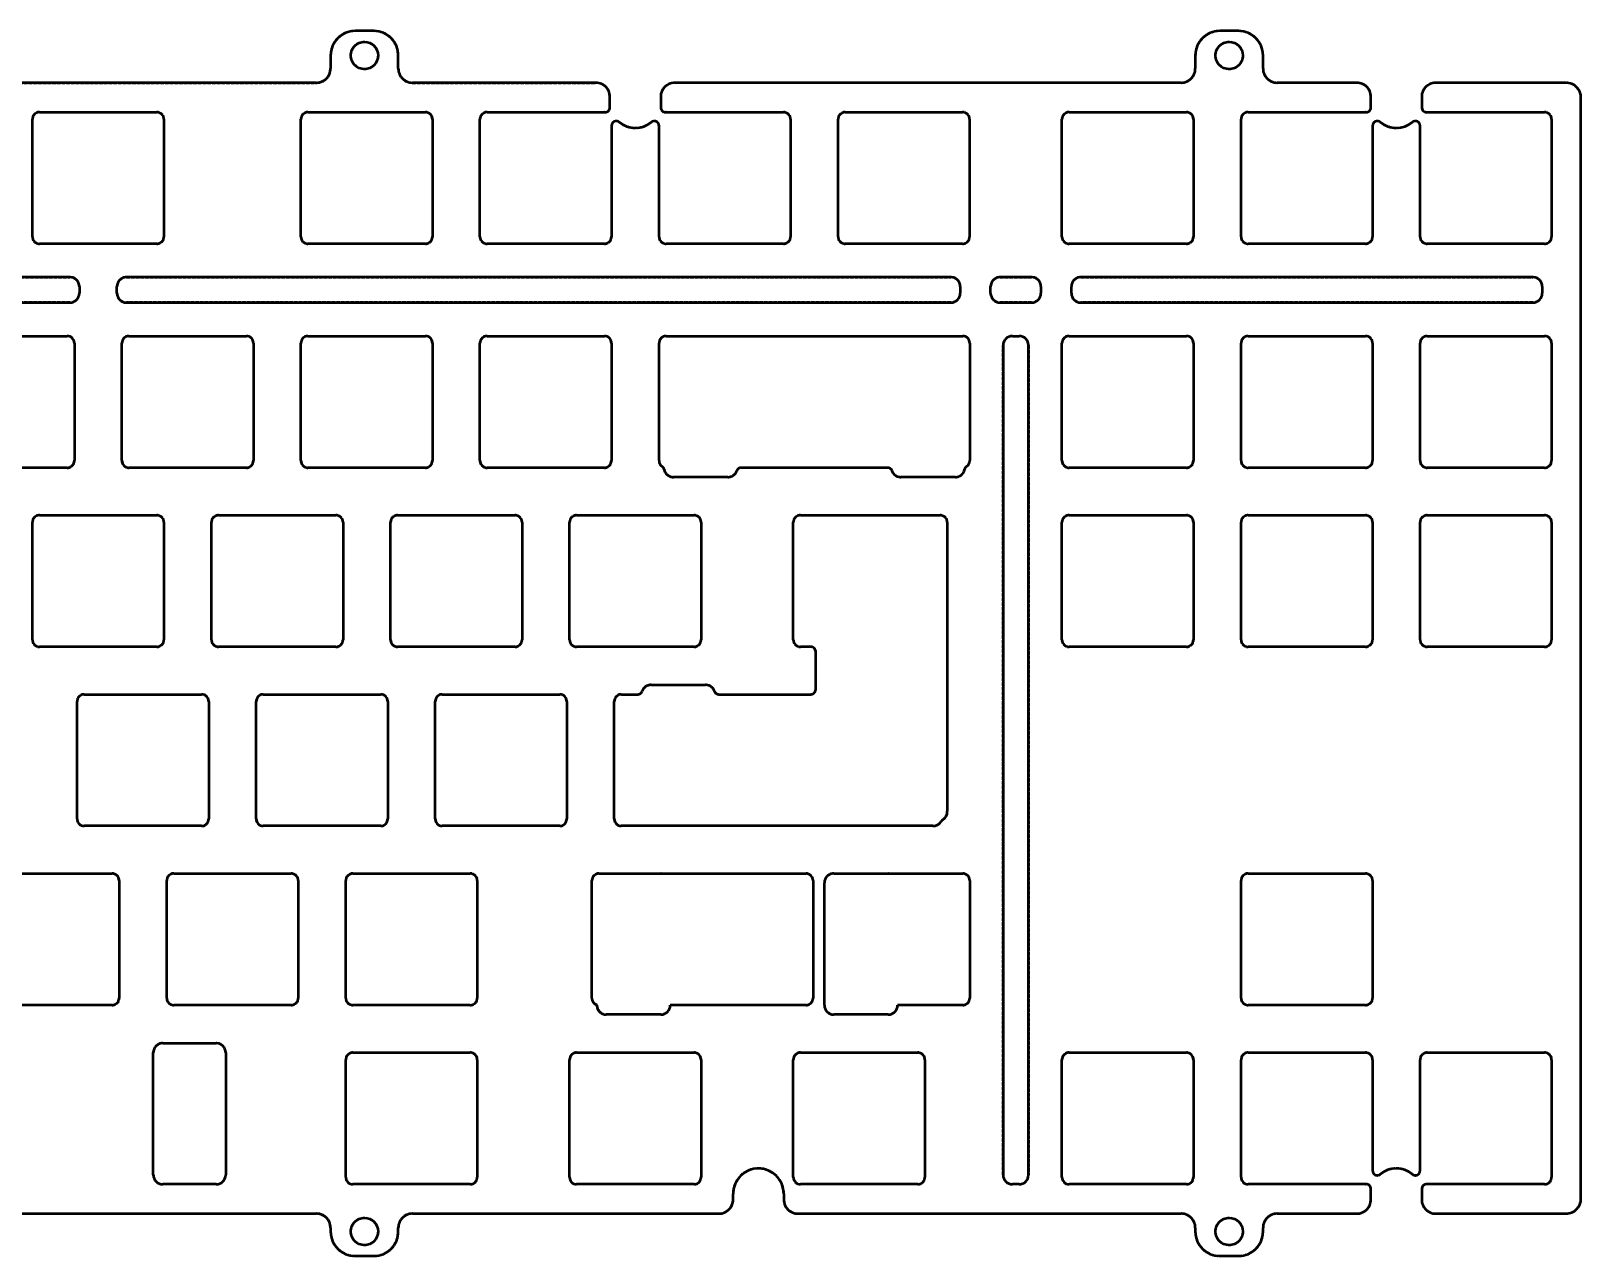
# Model space of a CAD drawing. Header units: millimetres. Extents: x -25 to 356, y -34 to 274.
# Drawn here: x 158.8 to 323.8, y 143.6 to 273.8 of the extents above; entities that cross this region are included whole.
import ezdxf

# ---------------------------------------------------------------- set-up
doc = ezdxf.new("R2010")
doc.units = ezdxf.units.MM
doc.linetypes.add('Continuous2', pattern=[0])
doc.linetypes.add('DASHED', pattern=[0.5, 0.375, -0.125])
doc.layers.add('Unnamed Level 1000', color=1, linetype='Continuous')

msp = doc.modelspace()

# ---------------------------------------------------------------- linework, layer by layer
at = {"layer": 'Unnamed Level 1000', "color": 1, "linetype": 'Continuous2', "lineweight": 50, "true_color": 0xff0000}
for p, q in [((195.32, 273.84), (193.32, 273.84)), ((287.32, 273.84), (285.32, 273.84)), ((190.72, 271.24), (190.72, 269.84)), ((197.92, 269.84), (197.92, 271.24)), ((282.72, 271.24), (282.72, 269.84)), ((289.92, 269.84), (289.92, 271.24)), ((189.22, 268.34), (141.61, 268.34)), ((218.94, 268.34), (199.42, 268.34)), ((281.22, 268.34), (227.34, 268.34)), ((299.9, 268.34), (291.42, 268.34)), ((322.15, 268.34), (308.3, 268.34)), ((220.44, 265.71), (220.44, 266.84)), ((225.84, 266.84), (225.84, 265.71)), ((301.4, 265.71), (301.4, 266.84)), ((306.8, 266.84), (306.8, 265.71)), ((323.75, 149.68), (323.75, 266.74)), ((158.99, 251.96), (158.99, 264.46)), ((159.74, 265.21), (172.24, 265.21)), ((172.99, 264.46), (172.99, 251.96)), ((187.56, 251.96), (187.56, 264.46)), ((188.31, 265.21), (200.81, 265.21)), ((201.56, 264.46), (201.56, 251.96)), ((206.61, 251.96), (206.61, 264.46)), ((207.36, 265.21), (219.86, 265.21)), ((226.41, 265.21), (238.91, 265.21)), ((239.66, 264.46), (239.66, 251.96)), ((244.71, 251.96), (244.71, 264.46)), ((245.46, 265.21), (257.96, 265.21)), ((258.71, 264.46), (258.71, 251.96)), ((268.53, 251.96), (268.53, 264.46)), ((269.28, 265.21), (281.78, 265.21)), ((282.53, 264.46), (282.53, 251.96)), ((287.58, 251.96), (287.58, 264.46)), ((288.33, 265.21), (300.83, 265.21)), ((307.3, 265.21), (319.88, 265.21)), ((320.63, 264.46), (320.63, 251.96)), ((220.61, 263.76), (220.61, 251.96)), ((225.66, 251.96), (225.66, 263.76)), ((301.58, 263.76), (301.58, 251.96)), ((306.63, 251.96), (306.63, 263.76)), ((172.24, 251.21), (159.74, 251.21)), ((200.81, 251.21), (188.31, 251.21)), ((219.86, 251.21), (207.36, 251.21)), ((238.91, 251.21), (226.41, 251.21)), ((257.96, 251.21), (245.46, 251.21)), ((281.78, 251.21), (269.28, 251.21)), ((300.83, 251.21), (288.33, 251.21)), ((319.88, 251.21), (307.38, 251.21)), ((162.99, 247.66), (83.26, 247.66)), ((256.71, 247.66), (168.99, 247.66)), ((265.3, 247.66), (261.94, 247.66)), ((318.63, 247.66), (270.53, 247.66)), ((163.99, 246.66), (163.99, 245.96)), ((167.99, 245.96), (167.99, 246.66)), ((257.71, 246.66), (257.71, 245.96)), ((260.94, 245.96), (260.94, 246.66)), ((266.3, 246.66), (266.3, 245.96)), ((269.53, 245.96), (269.53, 246.66)), ((319.63, 246.66), (319.63, 245.96)), ((83.26, 244.96), (162.99, 244.96)), ((168.99, 244.96), (256.71, 244.96)), ((261.94, 244.96), (265.3, 244.96)), ((270.53, 244.96), (318.63, 244.96)), ((150.21, 241.4), (162.71, 241.4)), ((169.26, 241.4), (181.76, 241.4)), ((188.31, 241.4), (200.81, 241.4)), ((207.36, 241.4), (219.86, 241.4)), ((226.41, 241.4), (257.97, 241.4)), ((263.27, 241.4), (263.97, 241.4)), ((269.28, 241.4), (281.78, 241.4)), ((288.33, 241.4), (300.83, 241.4)), ((307.38, 241.4), (319.88, 241.4)), ((163.46, 240.65), (163.46, 228.15)), ((168.51, 228.15), (168.51, 240.65)), ((182.51, 240.65), (182.51, 228.15)), ((187.56, 228.15), (187.56, 240.65)), ((201.56, 240.65), (201.56, 228.15)), ((206.61, 228.15), (206.61, 240.65)), ((220.61, 240.65), (220.61, 228.15)), ((225.66, 228.15), (225.66, 240.65)), ((258.72, 240.65), (258.72, 228.15)), ((262.27, 240.4), (262.27, 152.2)), ((264.97, 152.2), (264.97, 240.4)), ((268.53, 228.15), (268.53, 240.65)), ((282.53, 240.65), (282.53, 228.15)), ((287.58, 228.15), (287.58, 240.65)), ((301.58, 240.65), (301.58, 228.15)), ((306.63, 228.15), (306.63, 240.65)), ((320.63, 240.65), (320.63, 228.15)), ((162.71, 227.4), (150.21, 227.4)), ((181.76, 227.4), (169.26, 227.4)), ((200.81, 227.4), (188.31, 227.4)), ((219.86, 227.4), (207.36, 227.4)), ((232.99, 226.4), (227.19, 226.4)), ((249.98, 227.4), (234.4, 227.4)), ((257.19, 226.4), (251.39, 226.4)), ((281.78, 227.4), (269.28, 227.4)), ((300.83, 227.4), (288.33, 227.4)), ((319.88, 227.4), (307.38, 227.4)), ((158.99, 209.1), (158.99, 221.6)), ((159.74, 222.35), (172.24, 222.35)), ((172.99, 221.6), (172.99, 209.1)), ((178.04, 209.1), (178.04, 221.6)), ((178.79, 222.35), (191.29, 222.35)), ((192.04, 221.6), (192.04, 209.1)), ((197.09, 209.1), (197.09, 221.6)), ((197.84, 222.35), (210.34, 222.35)), ((211.09, 221.6), (211.09, 209.1)), ((216.14, 209.1), (216.14, 221.6)), ((216.89, 222.35), (229.39, 222.35)), ((230.14, 221.6), (230.14, 209.1)), ((239.95, 209.1), (239.95, 221.6)), ((240.7, 222.35), (253.2, 222.35)), ((253.21, 222.35), (255.58, 222.35)), ((256.33, 221.6), (256.33, 212.83)), ((268.53, 209.1), (268.53, 221.6)), ((269.28, 222.35), (281.78, 222.35)), ((282.53, 221.6), (282.53, 209.1)), ((287.58, 209.1), (287.58, 221.6)), ((288.33, 222.35), (300.83, 222.35)), ((301.58, 221.6), (301.58, 209.1)), ((306.63, 209.1), (306.63, 221.6)), ((307.38, 222.35), (319.88, 222.35)), ((320.63, 221.6), (320.63, 209.1)), ((256.33, 212.83), (256.33, 190.86)), ((256.33, 212.83), (256.33, 212.83)), ((172.24, 208.35), (159.74, 208.35)), ((191.29, 208.35), (178.79, 208.35)), ((210.34, 208.35), (197.84, 208.35)), ((229.39, 208.35), (216.89, 208.35)), ((241.83, 208.35), (240.7, 208.35)), ((242.33, 203.8), (242.33, 207.85)), ((281.78, 208.35), (269.28, 208.35)), ((300.83, 208.35), (288.33, 208.35)), ((319.88, 208.35), (307.38, 208.35)), ((164.5, 203.3), (177, 203.3)), ((183.55, 203.3), (196.05, 203.3)), ((202.6, 203.3), (215.1, 203.3)), ((221.65, 203.3), (223.39, 203.3)), ((224.81, 204.3), (230.61, 204.3)), ((232.02, 203.3), (241.83, 203.3)), ((163.75, 190.05), (163.75, 202.55)), ((177.75, 202.55), (177.75, 190.05)), ((182.8, 190.05), (182.8, 202.55)), ((196.8, 202.55), (196.8, 190.05)), ((201.85, 190.05), (201.85, 202.55)), ((215.85, 202.55), (215.85, 190.05)), ((220.9, 190.05), (220.9, 202.55)), ((177, 189.3), (164.5, 189.3)), ((196.05, 189.3), (183.55, 189.3)), ((215.1, 189.3), (202.6, 189.3)), ((254.78, 189.3), (221.65, 189.3)), ((154.98, 184.25), (167.48, 184.25)), ((168.23, 183.5), (168.23, 171)), ((173.28, 171), (173.28, 183.5)), ((174.03, 184.25), (186.53, 184.25)), ((187.28, 183.5), (187.28, 171)), ((192.33, 171), (192.33, 183.5)), ((193.08, 184.25), (205.58, 184.25)), ((206.33, 183.5), (206.33, 171)), ((218.52, 171), (218.52, 183.5)), ((219.27, 184.25), (220.02, 184.25)), ((220.05, 184.25), (225.85, 184.25)), ((225.87, 184.25), (241.3, 184.25)), ((242.05, 183.5), (242.05, 171)), ((243.25, 170.25), (243.25, 183.25)), ((244.25, 184.25), (250.05, 184.25)), ((250.07, 184.25), (257.97, 184.25)), ((258.72, 183.5), (258.72, 171)), ((287.58, 171), (287.58, 183.5)), ((288.33, 184.25), (300.83, 184.25)), ((301.58, 183.5), (301.58, 171)), ((167.48, 170.25), (154.98, 170.25)), ((186.53, 170.25), (174.03, 170.25)), ((205.58, 170.25), (193.08, 170.25)), ((219.05, 170.25), (219.05, 170.28)), ((241.3, 170.25), (226.85, 170.25)), ((257.97, 170.25), (251.05, 170.25)), ((300.83, 170.25), (288.33, 170.25)), ((225.85, 169.25), (220.05, 169.25)), ((250.05, 169.25), (244.25, 169.25)), ((171.86, 152.2), (171.86, 165.2)), ((172.86, 166.2), (178.56, 166.2)), ((179.56, 165.2), (179.56, 152.2)), ((193.08, 165.2), (205.58, 165.2)), ((216.89, 165.2), (229.39, 165.2)), ((240.7, 165.2), (253.2, 165.2)), ((269.28, 165.2), (281.78, 165.2)), ((288.33, 165.2), (300.83, 165.2)), ((307.38, 165.2), (319.88, 165.2)), ((192.33, 151.95), (192.33, 164.45)), ((206.33, 164.45), (206.33, 151.95)), ((216.14, 151.95), (216.14, 164.45)), ((230.14, 164.45), (230.14, 151.95)), ((239.95, 151.95), (239.95, 164.45)), ((253.95, 164.45), (253.95, 151.95)), ((268.53, 151.95), (268.53, 164.45)), ((282.53, 164.45), (282.53, 151.95)), ((287.58, 151.95), (287.58, 164.45)), ((301.58, 164.45), (301.58, 152.65)), ((306.63, 152.65), (306.63, 164.45)), ((320.63, 164.45), (320.63, 151.95)), ((178.56, 151.2), (172.86, 151.2)), ((205.58, 151.2), (193.08, 151.2)), ((229.39, 151.2), (216.89, 151.2)), ((233.54, 149.58), (233.54, 150.18)), ((238.94, 150.18), (238.94, 149.58)), ((253.2, 151.2), (240.7, 151.2)), ((263.97, 151.2), (263.27, 151.2)), ((281.78, 151.2), (269.28, 151.2)), ((300.83, 151.2), (288.33, 151.2)), ((301.4, 149.58), (301.4, 150.7)), ((306.8, 150.7), (306.8, 149.58)), ((319.88, 151.2), (307.3, 151.2)), ((31, 148.08), (189.22, 148.08)), ((199.42, 148.08), (232.04, 148.08)), ((240.44, 148.08), (281.22, 148.08)), ((291.42, 148.08), (299.9, 148.08)), ((308.3, 148.08), (322.15, 148.08)), ((190.72, 146.58), (190.72, 146.18)), ((197.92, 146.18), (197.92, 146.58)), ((282.72, 146.58), (282.72, 146.18)), ((289.92, 146.18), (289.92, 146.58)), ((193.32, 143.58), (195.32, 143.58)), ((285.32, 143.58), (287.32, 143.58))]:
    msp.add_line(p, q, dxfattribs=at)
at = {"layer": 'Unnamed Level 1000', "color": 1, "linetype": 'DASHED', "lineweight": 50, "true_color": 0xff0000}
for p, q in [((195.32, 273.84), (193.32, 273.84)), ((287.32, 273.84), (285.32, 273.84)), ((190.72, 271.24), (190.72, 269.84)), ((197.92, 269.84), (197.92, 271.24)), ((282.72, 271.24), (282.72, 269.84)), ((289.92, 269.84), (289.92, 271.24)), ((141.61, 268.34), (189.22, 268.34)), ((199.42, 268.34), (218.94, 268.34)), ((281.22, 268.34), (227.34, 268.34)), ((299.9, 268.34), (291.42, 268.34)), ((322.15, 268.34), (308.3, 268.34)), ((220.44, 265.71), (220.44, 266.84)), ((225.84, 266.84), (225.84, 265.71)), ((301.4, 265.71), (301.4, 266.84)), ((306.8, 266.84), (306.8, 265.71)), ((323.75, 149.68), (323.75, 266.74)), ((158.99, 251.96), (158.99, 264.46)), ((159.74, 265.21), (172.24, 265.21)), ((172.99, 264.46), (172.99, 251.96)), ((187.56, 251.96), (187.56, 264.46)), ((188.31, 265.21), (200.81, 265.21)), ((201.56, 264.46), (201.56, 251.96)), ((206.61, 251.96), (206.61, 264.46)), ((207.36, 265.21), (219.86, 265.21)), ((226.41, 265.21), (238.91, 265.21)), ((239.66, 264.46), (239.66, 251.96)), ((244.71, 251.96), (244.71, 264.46)), ((245.46, 265.21), (257.96, 265.21)), ((258.71, 264.46), (258.71, 251.96)), ((268.53, 251.96), (268.53, 264.46)), ((269.28, 265.21), (281.78, 265.21)), ((282.53, 264.46), (282.53, 251.96)), ((287.58, 251.96), (287.58, 264.46)), ((288.33, 265.21), (300.83, 265.21)), ((307.3, 265.21), (319.88, 265.21)), ((320.63, 264.46), (320.63, 251.96)), ((220.61, 263.76), (220.61, 251.96)), ((225.66, 251.96), (225.66, 263.76)), ((301.58, 263.76), (301.58, 251.96)), ((306.63, 251.96), (306.63, 263.76)), ((172.24, 251.21), (159.74, 251.21)), ((200.81, 251.21), (188.31, 251.21)), ((219.86, 251.21), (207.36, 251.21)), ((238.91, 251.21), (226.41, 251.21)), ((257.96, 251.21), (245.46, 251.21)), ((281.78, 251.21), (269.28, 251.21)), ((300.83, 251.21), (288.33, 251.21)), ((319.88, 251.21), (307.38, 251.21)), ((83.26, 247.66), (162.99, 247.66)), ((168.99, 247.66), (256.71, 247.66)), ((261.94, 247.66), (265.3, 247.66)), ((270.53, 247.66), (318.63, 247.66)), ((163.99, 246.66), (163.99, 245.96)), ((167.99, 245.96), (167.99, 246.66)), ((257.71, 246.66), (257.71, 245.96)), ((260.94, 245.96), (260.94, 246.66)), ((266.3, 246.66), (266.3, 245.96)), ((269.53, 245.96), (269.53, 246.66)), ((319.63, 246.66), (319.63, 245.96)), ((162.99, 244.96), (83.26, 244.96)), ((256.71, 244.96), (168.99, 244.96)), ((265.3, 244.96), (261.94, 244.96)), ((318.63, 244.96), (270.53, 244.96)), ((150.21, 241.4), (162.71, 241.4)), ((169.26, 241.4), (181.76, 241.4)), ((188.31, 241.4), (200.81, 241.4)), ((207.36, 241.4), (219.86, 241.4)), ((226.41, 241.4), (257.97, 241.4)), ((263.27, 241.4), (263.97, 241.4)), ((269.28, 241.4), (281.78, 241.4)), ((288.33, 241.4), (300.83, 241.4)), ((307.38, 241.4), (319.88, 241.4)), ((163.46, 240.65), (163.46, 228.15)), ((168.51, 228.15), (168.51, 240.65)), ((182.51, 240.65), (182.51, 228.15)), ((187.56, 228.15), (187.56, 240.65)), ((201.56, 240.65), (201.56, 228.15)), ((206.61, 228.15), (206.61, 240.65)), ((220.61, 240.65), (220.61, 228.15)), ((225.66, 228.15), (225.66, 240.65)), ((258.72, 240.65), (258.72, 228.15)), ((262.27, 152.2), (262.27, 240.4)), ((264.97, 240.4), (264.97, 152.2)), ((268.53, 228.15), (268.53, 240.65)), ((282.53, 240.65), (282.53, 228.15)), ((287.58, 228.15), (287.58, 240.65)), ((301.58, 240.65), (301.58, 228.15)), ((306.63, 228.15), (306.63, 240.65)), ((320.63, 240.65), (320.63, 228.15)), ((162.71, 227.4), (150.21, 227.4)), ((181.76, 227.4), (169.26, 227.4)), ((200.81, 227.4), (188.31, 227.4)), ((219.86, 227.4), (207.36, 227.4)), ((232.99, 226.4), (227.19, 226.4)), ((249.98, 227.4), (234.4, 227.4)), ((257.19, 226.4), (251.39, 226.4)), ((281.78, 227.4), (269.28, 227.4)), ((300.83, 227.4), (288.33, 227.4)), ((319.88, 227.4), (307.38, 227.4)), ((158.99, 209.1), (158.99, 221.6)), ((159.74, 222.35), (172.24, 222.35)), ((172.99, 221.6), (172.99, 209.1)), ((178.04, 209.1), (178.04, 221.6)), ((178.79, 222.35), (191.29, 222.35)), ((192.04, 221.6), (192.04, 209.1)), ((197.09, 209.1), (197.09, 221.6)), ((197.84, 222.35), (210.34, 222.35)), ((211.09, 221.6), (211.09, 209.1)), ((216.14, 209.1), (216.14, 221.6)), ((216.89, 222.35), (229.39, 222.35)), ((230.14, 221.6), (230.14, 209.1)), ((239.95, 209.1), (239.95, 221.6)), ((240.7, 222.35), (253.2, 222.35)), ((253.21, 222.35), (255.58, 222.35)), ((256.33, 221.6), (256.33, 212.83)), ((268.53, 209.1), (268.53, 221.6)), ((269.28, 222.35), (281.78, 222.35)), ((282.53, 221.6), (282.53, 209.1)), ((287.58, 209.1), (287.58, 221.6)), ((288.33, 222.35), (300.83, 222.35)), ((301.58, 221.6), (301.58, 209.1)), ((306.63, 209.1), (306.63, 221.6)), ((307.38, 222.35), (319.88, 222.35)), ((320.63, 221.6), (320.63, 209.1)), ((256.33, 212.83), (256.33, 212.83)), ((256.33, 212.83), (256.33, 190.86)), ((172.24, 208.35), (159.74, 208.35)), ((191.29, 208.35), (178.79, 208.35)), ((210.34, 208.35), (197.84, 208.35)), ((229.39, 208.35), (216.89, 208.35)), ((241.83, 208.35), (240.7, 208.35)), ((242.33, 203.8), (242.33, 207.85)), ((281.78, 208.35), (269.28, 208.35)), ((300.83, 208.35), (288.33, 208.35)), ((319.88, 208.35), (307.38, 208.35)), ((164.5, 203.3), (177, 203.3)), ((183.55, 203.3), (196.05, 203.3)), ((202.6, 203.3), (215.1, 203.3)), ((221.65, 203.3), (223.39, 203.3)), ((224.81, 204.3), (230.61, 204.3)), ((232.02, 203.3), (241.83, 203.3)), ((163.75, 190.05), (163.75, 202.55)), ((177.75, 202.55), (177.75, 190.05)), ((182.8, 190.05), (182.8, 202.55)), ((196.8, 202.55), (196.8, 190.05)), ((201.85, 190.05), (201.85, 202.55)), ((215.85, 202.55), (215.85, 190.05)), ((220.9, 190.05), (220.9, 202.55)), ((177, 189.3), (164.5, 189.3)), ((196.05, 189.3), (183.55, 189.3)), ((215.1, 189.3), (202.6, 189.3)), ((254.78, 189.3), (221.65, 189.3)), ((154.98, 184.25), (167.48, 184.25)), ((168.23, 183.5), (168.23, 171)), ((173.28, 171), (173.28, 183.5)), ((174.03, 184.25), (186.53, 184.25)), ((187.28, 183.5), (187.28, 171)), ((192.33, 171), (192.33, 183.5)), ((193.08, 184.25), (205.58, 184.25)), ((206.33, 183.5), (206.33, 171)), ((218.52, 171), (218.52, 183.5)), ((219.27, 184.25), (220.02, 184.25)), ((220.05, 184.25), (225.85, 184.25)), ((225.87, 184.25), (241.3, 184.25)), ((242.05, 183.5), (242.05, 171)), ((243.25, 170.25), (243.25, 183.25)), ((244.25, 184.25), (250.05, 184.25)), ((250.07, 184.25), (257.97, 184.25)), ((258.72, 183.5), (258.72, 171)), ((287.58, 171), (287.58, 183.5)), ((288.33, 184.25), (300.83, 184.25)), ((301.58, 183.5), (301.58, 171)), ((167.48, 170.25), (154.98, 170.25)), ((186.53, 170.25), (174.03, 170.25)), ((205.58, 170.25), (193.08, 170.25)), ((219.05, 170.25), (219.05, 170.28)), ((241.3, 170.25), (226.85, 170.25)), ((257.97, 170.25), (251.05, 170.25)), ((300.83, 170.25), (288.33, 170.25)), ((225.85, 169.25), (220.05, 169.25)), ((250.05, 169.25), (244.25, 169.25)), ((171.86, 152.2), (171.86, 165.2)), ((172.86, 166.2), (178.56, 166.2)), ((179.56, 165.2), (179.56, 152.2)), ((193.08, 165.2), (205.58, 165.2)), ((216.89, 165.2), (229.39, 165.2)), ((240.7, 165.2), (253.2, 165.2)), ((269.28, 165.2), (281.78, 165.2)), ((288.33, 165.2), (300.83, 165.2)), ((307.38, 165.2), (319.88, 165.2)), ((192.33, 151.95), (192.33, 164.45)), ((206.33, 164.45), (206.33, 151.95)), ((216.14, 151.95), (216.14, 164.45)), ((230.14, 164.45), (230.14, 151.95)), ((239.95, 151.95), (239.95, 164.45)), ((253.95, 164.45), (253.95, 151.95)), ((268.53, 151.95), (268.53, 164.45)), ((282.53, 164.45), (282.53, 151.95)), ((287.58, 151.95), (287.58, 164.45)), ((301.58, 164.45), (301.58, 152.65)), ((306.63, 152.65), (306.63, 164.45)), ((320.63, 164.45), (320.63, 151.95)), ((178.56, 151.2), (172.86, 151.2)), ((205.58, 151.2), (193.08, 151.2)), ((229.39, 151.2), (216.89, 151.2)), ((233.54, 149.58), (233.54, 150.18)), ((238.94, 150.18), (238.94, 149.58)), ((253.2, 151.2), (240.7, 151.2)), ((263.97, 151.2), (263.27, 151.2)), ((281.78, 151.2), (269.28, 151.2)), ((300.83, 151.2), (288.33, 151.2)), ((301.4, 149.58), (301.4, 150.7)), ((306.8, 150.7), (306.8, 149.58)), ((319.88, 151.2), (307.3, 151.2)), ((31, 148.08), (189.22, 148.08)), ((199.42, 148.08), (232.04, 148.08)), ((240.44, 148.08), (281.22, 148.08)), ((291.42, 148.08), (299.9, 148.08)), ((308.3, 148.08), (322.15, 148.08)), ((190.72, 146.58), (190.72, 146.18)), ((197.92, 146.18), (197.92, 146.58)), ((282.72, 146.58), (282.72, 146.18)), ((289.92, 146.18), (289.92, 146.58)), ((193.32, 143.58), (195.32, 143.58)), ((285.32, 143.58), (287.32, 143.58))]:
    msp.add_line(p, q, dxfattribs=at)
at = {"layer": 'Unnamed Level 1000', "color": 1, "linetype": 'Continuous2', "lineweight": 50, "true_color": 0xff0000}
for centre in [(194.32, 271.24), (286.32, 271.24), (194.32, 146.18), (286.32, 146.18)]:
    msp.add_circle(centre, 1.45, dxfattribs=at)
at = {"layer": 'Unnamed Level 1000', "color": 1, "linetype": 'DASHED', "lineweight": 50, "true_color": 0xff0000}
for centre in [(194.32, 271.24), (286.32, 271.24), (194.32, 146.18), (286.32, 146.18)]:
    msp.add_circle(centre, 1.45, dxfattribs=at)
at = {"layer": 'Unnamed Level 1000', "color": 1, "linetype": 'Continuous2', "lineweight": 50, "true_color": 0xff0000}
for centre, radius, start, end in [((193.32, 271.24), 2.6, 90, 180), ((195.32, 271.24), 2.6, 0, 90), ((285.32, 271.24), 2.6, 90, 180), ((287.32, 271.24), 2.6, 0, 90), ((189.22, 269.84), 1.5, 270, 0), ((199.42, 269.84), 1.5, 180, 270), ((281.22, 269.84), 1.5, 270, 0), ((291.42, 269.84), 1.5, 180, 270), ((218.94, 266.84), 1.5, 0, 90), ((227.34, 266.84), 1.5, 90, 180), ((299.9, 266.84), 1.5, 0, 90), ((308.3, 266.84), 1.5, 90, 180), ((322.15, 266.74), 1.6, 0, 90), ((219.94, 265.71), 0.5, 266.5609, 0), ((226.34, 265.71), 0.5, 180, 273.4406), ((300.9, 265.71), 0.5, 266.5603, 0), ((307.3, 265.71), 0.5, 180, 270), ((159.74, 264.46), 0.75, 90, 180), ((172.24, 264.46), 0.75, 360, 90), ((188.31, 264.46), 0.75, 90, 180), ((200.81, 264.46), 0.75, 0, 90), ((207.36, 264.46), 0.75, 90, 180), ((219.86, 264.46), 0.75, 86.5609, 90), ((221.11, 263.76), 0.5, 50.742, 180), ((223.14, 266.24), 2.7, 230.7425, 309.2582), ((225.16, 263.76), 0.5, 0, 129.2588), ((226.41, 264.46), 0.75, 90, 93.4406), ((238.91, 264.46), 0.75, 360, 90), ((245.46, 264.46), 0.75, 90, 180), ((257.96, 264.46), 0.75, 360, 90), ((269.28, 264.46), 0.75, 90, 180), ((281.78, 264.46), 0.75, 360, 90), ((288.33, 264.46), 0.75, 90, 180), ((300.83, 264.46), 0.75, 86.5603, 90), ((302.08, 263.76), 0.5, 50.7416, 180), ((304.1, 266.24), 2.7, 230.7422, 309.2578), ((306.13, 263.76), 0.5, 0, 129.2584), ((319.88, 264.46), 0.75, 360, 90), ((159.74, 251.96), 0.75, 180, 270), ((172.24, 251.96), 0.75, 270, 0), ((188.31, 251.96), 0.75, 180, 270), ((200.81, 251.96), 0.75, 270, 0), ((207.36, 251.96), 0.75, 180, 270), ((219.86, 251.96), 0.75, 270, 0), ((226.41, 251.96), 0.75, 180, 270), ((238.91, 251.96), 0.75, 270, 0), ((245.46, 251.96), 0.75, 180, 270), ((257.96, 251.96), 0.75, 270, 0), ((269.28, 251.96), 0.75, 180, 270), ((281.78, 251.96), 0.75, 270, 0), ((288.33, 251.96), 0.75, 180, 270), ((300.83, 251.96), 0.75, 270, 0), ((307.38, 251.96), 0.75, 180, 270), ((319.88, 251.96), 0.75, 270, 0), ((162.99, 246.66), 1, 0, 90), ((168.99, 246.66), 1, 90, 180), ((256.71, 246.66), 1, 0, 90), ((261.94, 246.66), 1, 90, 180), ((265.3, 246.66), 1, 0, 90), ((270.53, 246.66), 1, 90, 180), ((318.63, 246.66), 1, 0, 90), ((162.99, 245.96), 1, 270, 0), ((168.99, 245.96), 1, 180, 270), ((256.71, 245.96), 1, 270, 0), ((261.94, 245.96), 1, 180, 270), ((265.3, 245.96), 1, 270, 360), ((270.53, 245.96), 1, 180, 270), ((318.63, 245.96), 1, 270, 0), ((162.71, 240.65), 0.75, 0, 90), ((169.26, 240.65), 0.75, 90, 180), ((181.76, 240.65), 0.75, 0, 90), ((188.31, 240.65), 0.75, 90, 180), ((200.81, 240.65), 0.75, 0, 90), ((207.36, 240.65), 0.75, 90, 180), ((219.86, 240.65), 0.75, 0, 90), ((226.41, 240.65), 0.75, 90, 180), ((257.97, 240.65), 0.75, 0, 90), ((263.27, 240.4), 1, 90, 180), ((263.97, 240.4), 1, 0, 90), ((269.28, 240.65), 0.75, 90, 180), ((281.78, 240.65), 0.75, 0, 90), ((288.33, 240.65), 0.75, 90, 180), ((300.83, 240.65), 0.75, 0, 90), ((307.38, 240.65), 0.75, 90, 180), ((319.88, 240.65), 0.75, 0, 90), ((162.71, 228.15), 0.75, 270, 0), ((169.26, 228.15), 0.75, 180, 270), ((181.76, 228.15), 0.75, 270, 0), ((188.31, 228.15), 0.75, 180, 270), ((200.81, 228.15), 0.75, 270, 0), ((207.36, 228.15), 0.75, 180, 270), ((219.86, 228.15), 0.75, 270, 0), ((226.41, 228.15), 0.75, 180, 236.1704), ((257.97, 228.15), 0.75, 303.8968, 0), ((269.28, 228.15), 0.75, 180, 270), ((281.78, 228.15), 0.75, 270, 0), ((288.33, 228.15), 0.75, 180, 270), ((300.83, 228.15), 0.75, 270, 0), ((307.38, 228.15), 0.75, 180, 270), ((319.88, 228.15), 0.75, 270, 0), ((225.72, 227.11), 0.5, 11.095, 56.1704), ((227.19, 227.4), 1, 191.095, 270), ((232.99, 227.4), 1, 270, 340.5173), ((234.4, 226.9), 0.5, 90, 160.5173), ((249.98, 226.9), 0.5, 19.4827, 90), ((251.39, 227.4), 1, 199.4827, 270), ((257.19, 227.4), 1, 270, 348.9368), ((258.66, 227.11), 0.5, 123.8968, 168.9368), ((159.74, 221.6), 0.75, 90, 180), ((172.24, 221.6), 0.75, 0, 90), ((178.79, 221.6), 0.75, 90, 180), ((191.29, 221.6), 0.75, 0, 90), ((197.84, 221.6), 0.75, 90, 180), ((210.34, 221.6), 0.75, 360, 90), ((216.89, 221.6), 0.75, 90, 180), ((229.39, 221.6), 0.75, 360, 90), ((240.7, 221.6), 0.75, 90, 180), ((253.2, 221.6), 0.75, 89.6035, 90), ((255.58, 221.6), 0.75, 0, 90), ((269.28, 221.6), 0.75, 90, 180), ((281.78, 221.6), 0.75, 0, 90), ((288.33, 221.6), 0.75, 90, 180), ((300.83, 221.6), 0.75, 0, 90), ((307.38, 221.6), 0.75, 90, 180), ((319.88, 221.6), 0.75, 0, 90), ((159.74, 209.1), 0.75, 180, 270), ((172.24, 209.1), 0.75, 270, 0), ((178.79, 209.1), 0.75, 180, 270), ((191.29, 209.1), 0.75, 270, 0), ((197.84, 209.1), 0.75, 180, 270), ((210.34, 209.1), 0.75, 270, 0), ((216.89, 209.1), 0.75, 180, 270), ((229.39, 209.1), 0.75, 270, 0), ((240.7, 209.1), 0.75, 180, 270), ((241.83, 207.85), 0.5, 0, 90), ((269.28, 209.1), 0.75, 180, 270), ((281.78, 209.1), 0.75, 270, 0), ((288.33, 209.1), 0.75, 180, 270), ((300.83, 209.1), 0.75, 270, 0), ((307.38, 209.1), 0.75, 180, 270), ((319.88, 209.1), 0.75, 270, 0), ((164.5, 202.55), 0.75, 90, 180), ((177, 202.55), 0.75, 360, 90), ((183.55, 202.55), 0.75, 90, 180), ((196.05, 202.55), 0.75, 360, 90), ((202.6, 202.55), 0.75, 90, 180), ((215.1, 202.55), 0.75, 360, 90), ((221.65, 202.55), 0.75, 90, 180), ((223.39, 203.8), 0.5, 270, 340.5273), ((224.81, 203.3), 1, 90, 160.5273), ((230.61, 203.3), 1, 19.4865, 90), ((232.02, 203.8), 0.5, 199.4865, 270), ((241.83, 203.8), 0.5, 270, 0), ((164.5, 190.05), 0.75, 180, 270), ((177, 190.05), 0.75, 270, 0), ((183.55, 190.05), 0.75, 180, 270), ((196.05, 190.05), 0.75, 270, 0), ((202.6, 190.05), 0.75, 180, 270), ((215.1, 190.05), 0.75, 270, 0), ((221.65, 190.05), 0.75, 180, 270), ((254.81, 190.3), 1, 268.4276, 329.4432), ((256.1, 189.54), 0.5, 120.8241, 149.4432), ((255.33, 190.83), 1, 300.8241, 2.1992), ((167.48, 183.5), 0.75, 0, 90), ((174.03, 183.5), 0.75, 90, 180), ((186.53, 183.5), 0.75, 0, 90), ((193.08, 183.5), 0.75, 90, 180), ((205.58, 183.5), 0.75, 0, 90), ((219.27, 183.5), 0.75, 90, 180), ((220.05, 183.25), 1, 90, 91.3652), ((225.85, 183.25), 1, 88.6348, 90), ((241.3, 183.5), 0.75, 0, 90), ((244.25, 183.25), 1, 90, 180), ((250.05, 183.25), 1, 88.6348, 90), ((257.97, 183.5), 0.75, 0, 90), ((288.33, 183.5), 0.75, 90, 180), ((300.83, 183.5), 0.75, 0, 90), ((167.48, 171), 0.75, 270, 0), ((174.03, 171), 0.75, 180, 270), ((186.53, 171), 0.75, 270, 0), ((193.08, 171), 0.75, 180, 270), ((205.58, 171), 0.75, 270, 0), ((219.27, 171), 0.75, 180, 252.5429), ((220.05, 170.25), 1, 180, 270), ((225.85, 170.25), 1, 270, 359.9837), ((241.3, 171), 0.75, 270, 0), ((244.25, 170.25), 1, 180, 270), ((250.05, 170.25), 1, 270, 359.9837), ((257.97, 171), 0.75, 270, 0), ((288.33, 171), 0.75, 180, 270), ((300.83, 171), 0.75, 270, 0), ((172.86, 165.2), 1, 90, 180), ((178.56, 165.2), 1, 0, 90), ((193.08, 164.45), 0.75, 90, 180), ((205.58, 164.45), 0.75, 0, 90), ((216.89, 164.45), 0.75, 90, 180), ((229.39, 164.45), 0.75, 0, 90), ((240.7, 164.45), 0.75, 90, 180), ((253.2, 164.45), 0.75, 0, 90), ((269.28, 164.45), 0.75, 90, 180), ((281.78, 164.45), 0.75, 0, 90), ((288.33, 164.45), 0.75, 90, 180), ((300.83, 164.45), 0.75, 0, 90), ((307.38, 164.45), 0.75, 90, 180), ((319.88, 164.45), 0.75, 0, 90), ((172.86, 152.2), 1, 180, 270), ((178.56, 152.2), 1, 270, 0), ((193.08, 151.95), 0.75, 180, 270), ((205.58, 151.95), 0.75, 270, 0), ((216.89, 151.95), 0.75, 180, 270), ((229.39, 151.95), 0.75, 270, 0), ((236.24, 150.18), 2.7, 0, 180), ((240.7, 151.95), 0.75, 180, 270), ((253.2, 151.95), 0.75, 270, 0), ((263.27, 152.2), 1, 180, 270), ((263.97, 152.2), 1, 270, 360), ((269.28, 151.95), 0.75, 180, 270), ((281.78, 151.95), 0.75, 270, 0), ((288.33, 151.95), 0.75, 180, 270), ((302.08, 152.65), 0.5, 180, 309.2584), ((304.1, 150.18), 2.7, 50.7422, 129.2578), ((306.13, 152.65), 0.5, 230.7416, 0), ((319.88, 151.95), 0.75, 270, 0), ((300.83, 151.95), 0.75, 270, 273.4397), ((300.9, 150.7), 0.5, 0, 93.4397), ((307.3, 150.7), 0.5, 90, 180), ((232.04, 149.58), 1.5, 270, 0), ((240.44, 149.58), 1.5, 180, 270), ((299.9, 149.58), 1.5, 270, 360), ((308.3, 149.58), 1.5, 180, 270), ((322.15, 149.68), 1.6, 270, 0), ((189.22, 146.58), 1.5, 0, 90), ((199.42, 146.58), 1.5, 90, 180), ((281.22, 146.58), 1.5, 0, 90), ((291.42, 146.58), 1.5, 90, 180), ((193.32, 146.18), 2.6, 180, 270), ((195.32, 146.18), 2.6, 270, 360), ((285.32, 146.18), 2.6, 180, 270), ((287.32, 146.18), 2.6, 270, 360)]:
    msp.add_arc(centre, radius, start, end, dxfattribs=at)
at = {"layer": 'Unnamed Level 1000', "color": 1, "linetype": 'DASHED', "lineweight": 50, "true_color": 0xff0000}
for centre, radius, start, end in [((193.32, 271.24), 2.6, 90, 180), ((195.32, 271.24), 2.6, 0, 90), ((285.32, 271.24), 2.6, 90, 180), ((287.32, 271.24), 2.6, 0, 90), ((189.22, 269.84), 1.5, 270, 0), ((199.42, 269.84), 1.5, 180, 270), ((281.22, 269.84), 1.5, 270, 0), ((291.42, 269.84), 1.5, 180, 270), ((218.94, 266.84), 1.5, 0, 90), ((227.34, 266.84), 1.5, 90, 180), ((299.9, 266.84), 1.5, 0, 90), ((308.3, 266.84), 1.5, 90, 180), ((322.15, 266.74), 1.6, 0, 90), ((219.94, 265.71), 0.5, 266.5609, 0), ((226.34, 265.71), 0.5, 180, 273.4406), ((300.9, 265.71), 0.5, 266.5603, 0), ((307.3, 265.71), 0.5, 180, 270), ((159.74, 264.46), 0.75, 90, 180), ((172.24, 264.46), 0.75, 0, 90), ((188.31, 264.46), 0.75, 90, 180), ((200.81, 264.46), 0.75, 0, 90), ((207.36, 264.46), 0.75, 90, 180), ((219.86, 264.46), 0.75, 86.5609, 90), ((221.11, 263.76), 0.5, 50.742, 180), ((223.14, 266.24), 2.7, 230.7425, 309.2582), ((225.16, 263.76), 0.5, 0, 129.2588), ((226.41, 264.46), 0.75, 90, 93.4406), ((238.91, 264.46), 0.75, 0, 90), ((245.46, 264.46), 0.75, 90, 180), ((257.96, 264.46), 0.75, 0, 90), ((269.28, 264.46), 0.75, 90, 180), ((281.78, 264.46), 0.75, 0, 90), ((288.33, 264.46), 0.75, 90, 180), ((300.83, 264.46), 0.75, 86.5603, 90), ((302.08, 263.76), 0.5, 50.7416, 180), ((304.1, 266.24), 2.7, 230.7422, 309.2578), ((306.13, 263.76), 0.5, 0, 129.2584), ((319.88, 264.46), 0.75, 0, 90), ((159.74, 251.96), 0.75, 180, 270), ((172.24, 251.96), 0.75, 270, 360), ((188.31, 251.96), 0.75, 180, 270), ((200.81, 251.96), 0.75, 270, 360), ((207.36, 251.96), 0.75, 180, 270), ((219.86, 251.96), 0.75, 270, 360), ((226.41, 251.96), 0.75, 180, 270), ((238.91, 251.96), 0.75, 270, 360), ((245.46, 251.96), 0.75, 180, 270), ((257.96, 251.96), 0.75, 270, 360), ((269.28, 251.96), 0.75, 180, 270), ((281.78, 251.96), 0.75, 270, 360), ((288.33, 251.96), 0.75, 180, 270), ((300.83, 251.96), 0.75, 270, 360), ((307.38, 251.96), 0.75, 180, 270), ((319.88, 251.96), 0.75, 270, 360), ((162.99, 246.66), 1, 0, 90), ((168.99, 246.66), 1, 90, 180), ((256.71, 246.66), 1, 0, 90), ((261.94, 246.66), 1, 90, 180), ((265.3, 246.66), 1, 0, 90), ((270.53, 246.66), 1, 90, 180), ((318.63, 246.66), 1, 0, 90), ((162.99, 245.96), 1, 270, 0), ((168.99, 245.96), 1, 180, 270), ((256.71, 245.96), 1, 270, 0), ((261.94, 245.96), 1, 180, 270), ((265.3, 245.96), 1, 270, 0), ((270.53, 245.96), 1, 180, 270), ((318.63, 245.96), 1, 270, 0), ((162.71, 240.65), 0.75, 0, 90), ((169.26, 240.65), 0.75, 90, 180), ((181.76, 240.65), 0.75, 0, 90), ((188.31, 240.65), 0.75, 90, 180), ((200.81, 240.65), 0.75, 0, 90), ((207.36, 240.65), 0.75, 90, 180), ((219.86, 240.65), 0.75, 0, 90), ((226.41, 240.65), 0.75, 90, 180), ((257.97, 240.65), 0.75, 0, 90), ((263.27, 240.4), 1, 90, 180), ((263.97, 240.4), 1, 0, 90), ((269.28, 240.65), 0.75, 90, 180), ((281.78, 240.65), 0.75, 0, 90), ((288.33, 240.65), 0.75, 90, 180), ((300.83, 240.65), 0.75, 0, 90), ((307.38, 240.65), 0.75, 90, 180), ((319.88, 240.65), 0.75, 0, 90), ((162.71, 228.15), 0.75, 270, 0), ((169.26, 228.15), 0.75, 180, 270), ((181.76, 228.15), 0.75, 270, 0), ((188.31, 228.15), 0.75, 180, 270), ((200.81, 228.15), 0.75, 270, 0), ((207.36, 228.15), 0.75, 180, 270), ((219.86, 228.15), 0.75, 270, 0), ((226.41, 228.15), 0.75, 180, 236.1704), ((257.97, 228.15), 0.75, 303.8968, 0), ((269.28, 228.15), 0.75, 180, 270), ((281.78, 228.15), 0.75, 270, 0), ((288.33, 228.15), 0.75, 180, 270), ((300.83, 228.15), 0.75, 270, 0), ((307.38, 228.15), 0.75, 180, 270), ((319.88, 228.15), 0.75, 270, 0), ((225.72, 227.11), 0.5, 11.095, 56.1704), ((227.19, 227.4), 1, 191.095, 270), ((232.99, 227.4), 1, 270, 340.5173), ((234.4, 226.9), 0.5, 90, 160.5173), ((249.98, 226.9), 0.5, 19.4827, 90), ((251.39, 227.4), 1, 199.4827, 270), ((257.19, 227.4), 1, 270, 348.9368), ((258.66, 227.11), 0.5, 123.8968, 168.9368), ((159.74, 221.6), 0.75, 90, 180), ((172.24, 221.6), 0.75, 0, 90), ((178.79, 221.6), 0.75, 90, 180), ((191.29, 221.6), 0.75, 0, 90), ((197.84, 221.6), 0.75, 90, 180), ((210.34, 221.6), 0.75, 0, 90), ((216.89, 221.6), 0.75, 90, 180), ((229.39, 221.6), 0.75, 0, 90), ((240.7, 221.6), 0.75, 90, 180), ((253.2, 221.6), 0.75, 89.6035, 90), ((255.58, 221.6), 0.75, 0, 90), ((269.28, 221.6), 0.75, 90, 180), ((281.78, 221.6), 0.75, 0, 90), ((288.33, 221.6), 0.75, 90, 180), ((300.83, 221.6), 0.75, 0, 90), ((307.38, 221.6), 0.75, 90, 180), ((319.88, 221.6), 0.75, 0, 90), ((159.74, 209.1), 0.75, 180, 270), ((172.24, 209.1), 0.75, 270, 360), ((178.79, 209.1), 0.75, 180, 270), ((191.29, 209.1), 0.75, 270, 360), ((197.84, 209.1), 0.75, 180, 270), ((210.34, 209.1), 0.75, 270, 360), ((216.89, 209.1), 0.75, 180, 270), ((229.39, 209.1), 0.75, 270, 360), ((240.7, 209.1), 0.75, 180, 270), ((241.83, 207.85), 0.5, 0, 90), ((269.28, 209.1), 0.75, 180, 270), ((281.78, 209.1), 0.75, 270, 0), ((288.33, 209.1), 0.75, 180, 270), ((300.83, 209.1), 0.75, 270, 0), ((307.38, 209.1), 0.75, 180, 270), ((319.88, 209.1), 0.75, 270, 0), ((164.5, 202.55), 0.75, 90, 180), ((177, 202.55), 0.75, 0, 90), ((183.55, 202.55), 0.75, 90, 180), ((196.05, 202.55), 0.75, 0, 90), ((202.6, 202.55), 0.75, 90, 180), ((215.1, 202.55), 0.75, 0, 90), ((221.65, 202.55), 0.75, 90, 180), ((223.39, 203.8), 0.5, 270, 340.5273), ((224.81, 203.3), 1, 90, 160.5273), ((230.61, 203.3), 1, 19.4865, 90), ((232.02, 203.8), 0.5, 199.4865, 270), ((241.83, 203.8), 0.5, 270, 0), ((164.5, 190.05), 0.75, 180, 270), ((177, 190.05), 0.75, 270, 0), ((183.55, 190.05), 0.75, 180, 270), ((196.05, 190.05), 0.75, 270, 0), ((202.6, 190.05), 0.75, 180, 270), ((215.1, 190.05), 0.75, 270, 0), ((221.65, 190.05), 0.75, 180, 270), ((254.81, 190.3), 1, 268.4276, 329.4432), ((256.1, 189.54), 0.5, 120.8241, 149.4432), ((255.33, 190.83), 1, 300.8241, 2.1992), ((167.48, 183.5), 0.75, 0, 90), ((174.03, 183.5), 0.75, 90, 180), ((186.53, 183.5), 0.75, 0, 90), ((193.08, 183.5), 0.75, 90, 180), ((205.58, 183.5), 0.75, 0, 90), ((219.27, 183.5), 0.75, 90, 180), ((220.05, 183.25), 1, 90, 91.3652), ((225.85, 183.25), 1, 88.6348, 90), ((241.3, 183.5), 0.75, 0, 90), ((244.25, 183.25), 1, 90, 180), ((250.05, 183.25), 1, 88.6348, 90), ((257.97, 183.5), 0.75, 0, 90), ((288.33, 183.5), 0.75, 90, 180), ((300.83, 183.5), 0.75, 0, 90), ((167.48, 171), 0.75, 270, 0), ((174.03, 171), 0.75, 180, 270), ((186.53, 171), 0.75, 270, 0), ((193.08, 171), 0.75, 180, 270), ((205.58, 171), 0.75, 270, 0), ((219.27, 171), 0.75, 180, 252.5429), ((220.05, 170.25), 1, 180, 270), ((225.85, 170.25), 1, 270, 359.9837), ((241.3, 171), 0.75, 270, 360), ((244.25, 170.25), 1, 180, 270), ((250.05, 170.25), 1, 270, 359.9837), ((257.97, 171), 0.75, 270, 0), ((288.33, 171), 0.75, 180, 270), ((300.83, 171), 0.75, 270, 0), ((172.86, 165.2), 1, 90, 180), ((178.56, 165.2), 1, 0, 90), ((193.08, 164.45), 0.75, 90, 180), ((205.58, 164.45), 0.75, 0, 90), ((216.89, 164.45), 0.75, 90, 180), ((229.39, 164.45), 0.75, 0, 90), ((240.7, 164.45), 0.75, 90, 180), ((253.2, 164.45), 0.75, 0, 90), ((269.28, 164.45), 0.75, 90, 180), ((281.78, 164.45), 0.75, 0, 90), ((288.33, 164.45), 0.75, 90, 180), ((300.83, 164.45), 0.75, 0, 90), ((307.38, 164.45), 0.75, 90, 180), ((319.88, 164.45), 0.75, 0, 90), ((172.86, 152.2), 1, 180, 270), ((178.56, 152.2), 1, 270, 0), ((193.08, 151.95), 0.75, 180, 270), ((205.58, 151.95), 0.75, 270, 0), ((216.89, 151.95), 0.75, 180, 270), ((229.39, 151.95), 0.75, 270, 0), ((236.24, 150.18), 2.7, 0, 180), ((240.7, 151.95), 0.75, 180, 270), ((253.2, 151.95), 0.75, 270, 0), ((263.27, 152.2), 1, 180, 270), ((263.97, 152.2), 1, 270, 360), ((269.28, 151.95), 0.75, 180, 270), ((281.78, 151.95), 0.75, 270, 0), ((288.33, 151.95), 0.75, 180, 270), ((302.08, 152.65), 0.5, 180, 309.2584), ((304.1, 150.18), 2.7, 50.7422, 129.2578), ((306.13, 152.65), 0.5, 230.7416, 0), ((319.88, 151.95), 0.75, 270, 0), ((300.83, 151.95), 0.75, 270, 273.4397), ((300.9, 150.7), 0.5, 0, 93.4397), ((307.3, 150.7), 0.5, 90, 180), ((232.04, 149.58), 1.5, 270, 0), ((240.44, 149.58), 1.5, 180, 270), ((299.9, 149.58), 1.5, 270, 360), ((308.3, 149.58), 1.5, 180, 270), ((322.15, 149.68), 1.6, 270, 0), ((189.22, 146.58), 1.5, 0, 90), ((199.42, 146.58), 1.5, 90, 180), ((281.22, 146.58), 1.5, 0, 90), ((291.42, 146.58), 1.5, 90, 180), ((193.32, 146.18), 2.6, 180, 270), ((195.32, 146.18), 2.6, 270, 360), ((285.32, 146.18), 2.6, 180, 270), ((287.32, 146.18), 2.6, 270, 360)]:
    msp.add_arc(centre, radius, start, end, dxfattribs=at)

doc.saveas('drawing.dxf')
